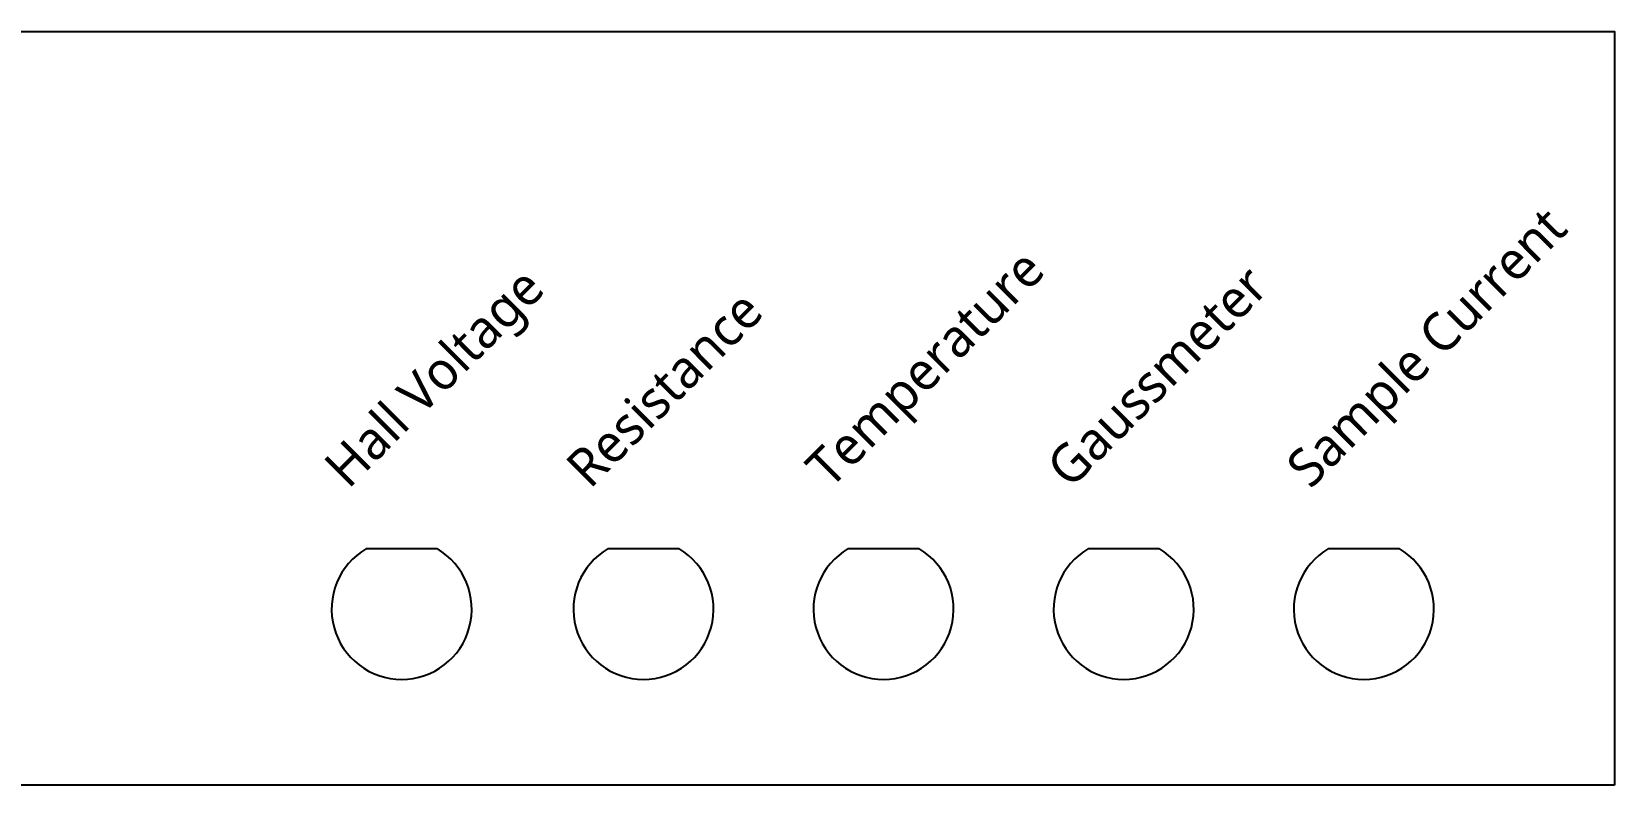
# Model space of a CAD drawing. Header units: millimetres. Extents: x 0 to 454, y 0 to 237.
# Drawn here: x 145 to 290, y 0.2 to 69.2 of the extents above; entities that cross this region are included whole.
import ezdxf

# ---------------------------------------------------------------- set-up
doc = ezdxf.new("R2010")
doc.units = ezdxf.units.MM
doc.header["$MEASUREMENT"] = 0
doc.layers.add('CUT', color=1, linetype='Continuous')
doc.layers.add('ENGRAVE', color=3, linetype='Continuous')
doc.styles.get("Standard").update_dxf_attribs({"font": 'arial.ttf'})

msp = doc.modelspace()

# ---------------------------------------------------------------- linework, layer by layer
at = {"layer": 'CUT'}
for p, q in [((182.13, 21.9), (175.67, 21.9)), ((204.28, 21.9), (197.82, 21.9)), ((226.28, 21.9), (219.82, 21.9)), ((248.28, 21.9), (241.82, 21.9)), ((270.28, 21.9), (263.82, 21.9))]:
    msp.add_line(p, q, dxfattribs=at)
msp.add_lwpolyline([(290, 0.24), (0, 0.24), (0, 69.24), (290, 69.24)], close=True, dxfattribs=at)
for centre in [(178.9, 16.36), (201.05, 16.36), (223.05, 16.36), (245.05, 16.36), (267.05, 16.36)]:
    msp.add_arc(centre, 6.42, 120.2767, 59.7233, dxfattribs=at)

# ---------------------------------------------------------------- texts
at = {"layer": 'ENGRAVE', "char_height": 3.5, "attachment_point": 1, "rotation": 45}
for s, width, gutter_width, heights, insert in [('{\\fRoboto|b0|i0|c0|p2;Sample Current}', 75.2828, 26.13, [10.53], (259.67, 29.76)), ('{\\fRoboto|b0|i0|c0|p2;Temperature}', 15.7249, 7.07, [0], (215.67, 29.76)), ('{\\fRoboto|b0|i0|c0|p2;Hall Voltage}', 38.5386, 17.5, [5.2], (171.52, 29.76)), ('{\\fRoboto|b0|i0|c0|p2;Gaussmeter}', 14.7533, 7.07, [0], (237.67, 29.76)), ('{\\fRoboto|b0|i0|c0|p2;Resistance}', 22.8499, 7.07, [0], (193.67, 29.76))]:
    msp.add_mtext_dynamic_manual_height_columns(s, width=width, gutter_width=gutter_width, heights=heights, dxfattribs=dict(at, insert=insert))

doc.saveas('drawing.dxf')
